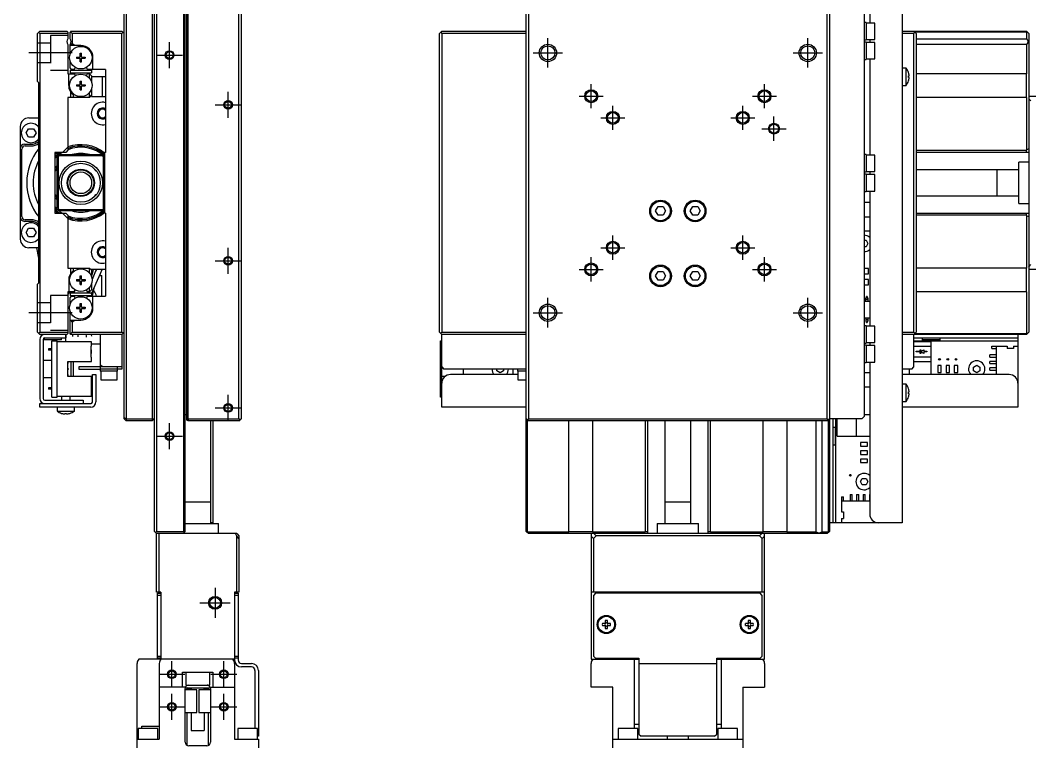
# Model space of a CAD drawing. Extents: x 0 to 803, y -8 to 480.
# Drawn here: x 0 to 233.1, y 202.4 to 370.2 of the extents above; entities that cross this region are included whole.
import ezdxf

# ---------------------------------------------------------------- set-up
doc = ezdxf.new("R2010")
doc.units = 0
doc.header["$LTSCALE"] = 0.5
doc.linetypes.add('CENTER', pattern=[50.8, 31.75, -6.35, 6.35, -6.35])
doc.linetypes.add('DASHED', pattern=[19.05, 12.7, -6.35])
for name, color, linetype in [('MSM_CENTER', 1, 'CENTER'), ('MSM_CONTINUOUS', 7, 'CONTINUOUS'), ('MSM_DASHED', 4, 'DASHED'), ('MSM_NARROW', 5, 'CONTINUOUS')]:
    doc.layers.add(name, color=color, linetype=linetype)

msp = doc.modelspace()

# ---------------------------------------------------------------- linework, layer by layer
at = {"layer": 'MSM_CENTER'}
for p, q in [((121.82, 359.21), (121.82, 366.01)), ((181.82, 359.21), (181.82, 366.01)), ((34.5, 359.11), (34.5, 365.11)), ((12, 362.61), (2, 362.61)), ((31.5, 362.11), (37.5, 362.11)), ((118.42, 362.61), (125.22, 362.61)), ((178.42, 362.61), (185.22, 362.61)), ((131.82, 349.81), (131.82, 355.41)), ((171.82, 349.81), (171.82, 355.41)), ((48, 347.61), (48, 353.61)), ((129.02, 352.61), (134.62, 352.61)), ((169.02, 352.61), (174.62, 352.61)), ((45, 350.61), (51, 350.61)), ((136.82, 344.81), (136.82, 350.41)), ((166.82, 344.81), (166.82, 350.41)), ((134.02, 347.61), (139.62, 347.61)), ((164.02, 347.61), (169.62, 347.61)), ((174.02, 342.31), (174.02, 347.91)), ((171.22, 345.11), (176.82, 345.11)), ((136.82, 314.81), (136.82, 320.41)), ((166.82, 314.81), (166.82, 320.41)), ((48, 311.61), (48, 317.61)), ((134.02, 317.61), (139.62, 317.61)), ((164.02, 317.61), (169.62, 317.61)), ((131.82, 309.81), (131.82, 315.41)), ((171.82, 309.81), (171.82, 315.41)), ((45, 314.61), (51, 314.61)), ((129.02, 312.61), (134.62, 312.61)), ((169.02, 312.61), (174.62, 312.61)), ((121.82, 299.21), (121.82, 306.01)), ((181.82, 299.21), (181.82, 306.01)), ((12, 302.61), (2, 302.61)), ((118.42, 302.61), (125.22, 302.61)), ((178.42, 302.61), (185.22, 302.61)), ((48, 277.61), (48, 283.61)), ((45, 280.61), (51, 280.61)), ((34.5, 271.11), (34.5, 277.11)), ((31.5, 274.11), (37.5, 274.11)), ((45, 239.11), (45, 232.11)), ((41.5, 235.61), (48.5, 235.61)), ((35, 216.11), (35, 222.11)), ((47, 216.11), (47, 222.11)), ((32, 219.11), (38, 219.11)), ((44, 219.11), (50, 219.11)), ((35, 208.61), (35, 214.61)), ((47, 208.61), (47, 214.61)), ((32, 211.61), (38, 211.61)), ((44, 211.61), (50, 211.61))]:
    msp.add_line(p, q, dxfattribs=at)
at = {"layer": 'MSM_CONTINUOUS'}
for p, q in [((24, 278.11), (24, 387.11)), ((24.5, 387.61), (24.5, 277.61)), ((30.5, 387.61), (30.5, 277.61)), ((31, 252.11), (31, 387.11)), ((31.5, 387.11), (31.5, 252.11)), ((37.8, 252.11), (37.8, 387.11)), ((38, 387.61), (38, 252.01)), ((38.5, 278.11), (38.5, 387.11)), ((38.7, 387.11), (38.7, 278.11)), ((50.5, 278.11), (50.5, 387.11)), ((51, 387.11), (51, 278.11)), ((116.82, 252.11), (116.82, 387.11)), ((117.32, 387.11), (117.32, 278.11)), ((186.32, 278.11), (186.32, 387.11)), ((186.82, 387.11), (186.82, 252.11)), ((203.62, 387.11), (203.62, 254.11)), ((194.82, 386.61), (194.82, 278.61)), ((196.12, 385.11), (196.12, 369.51)), ((195.32, 369.61), (194.82, 369.61)), ((195.32, 369.61), (195.32, 365.61)), ((197.32, 369.51), (195.32, 369.51)), ((197.32, 365.71), (197.32, 369.51)), ((4, 367.11), (4.5, 367.61)), ((4, 356.01), (4, 367.11)), ((4.5, 367.11), (4.25, 367.36)), ((4.5, 367.61), (10.8, 367.61)), ((4.5, 367.11), (4.5, 298.11)), ((11, 367.11), (4.5, 367.11)), ((10.8, 367.61), (11, 367.41)), ((11, 367.41), (11, 365.87)), ((11.5, 367.41), (11.6, 367.51)), ((11.5, 365.87), (11.5, 367.41)), ((11.7, 367.61), (11.6, 367.51)), ((11.6, 367.51), (12, 367.11)), ((11.7, 367.61), (23.5, 367.61)), ((12, 367.11), (12, 364.81)), ((23.5, 367.11), (12, 367.11)), ((24, 367.11), (23.5, 367.61)), ((23.5, 367.11), (23.75, 367.36)), ((23.5, 298.11), (23.5, 367.11)), ((96.82, 367.11), (97.32, 367.61)), ((96.82, 298.11), (96.82, 367.11)), ((97.07, 367.36), (97.32, 367.11)), ((97.32, 367.61), (116.82, 367.61)), ((97.32, 367.11), (97.32, 298.11)), ((116.82, 367.11), (97.32, 367.11)), ((203.62, 367.61), (232.32, 367.61)), ((206.32, 367.11), (203.62, 367.11)), ((206.32, 367.61), (206.82, 367.11)), ((206.32, 367.11), (206.57, 367.36)), ((206.32, 298.11), (206.32, 367.11)), ((232.42, 367.41), (206.52, 367.41)), ((206.82, 367.11), (206.82, 298.11)), ((232.47, 367.46), (232.32, 367.61)), ((232.42, 367.41), (232.47, 367.46)), ((232.42, 365.87), (232.42, 367.41)), ((232.47, 367.46), (232.82, 367.11)), ((232.82, 367.11), (232.82, 298.11)), ((11, 364.55), (11, 357.81)), ((11.5, 362.23), (11.5, 364.55)), ((14, 364.31), (11.5, 364.31)), ((12, 364.81), (11.65, 364.31)), ((12.5, 364.31), (12, 364.81)), ((194.82, 365.61), (195.32, 365.61)), ((195.32, 365.11), (194.82, 365.11)), ((195.32, 365.71), (197.32, 365.71)), ((195.32, 365.11), (195.32, 361.11)), ((197.32, 365.01), (195.32, 365.01)), ((196.12, 365.71), (196.12, 365.01)), ((197.32, 361.21), (197.32, 365.01)), ((206.82, 365.87), (232.42, 365.87)), ((232.42, 364.55), (206.82, 364.55)), ((232.42, 357.81), (232.42, 364.55)), ((13, 361.66), (13.8, 361.66)), ((13, 361.66), (13, 361.37)), ((13, 361.37), (13.8, 361.37)), ((13.53, 361.37), (13.53, 361.66)), ((13.86, 362.51), (14.15, 362.51)), ((13.86, 361.72), (13.86, 362.51)), ((14.15, 361.98), (13.86, 361.98)), ((13.86, 360.51), (13.86, 361.31)), ((14.15, 361.72), (14.15, 362.51)), ((14.15, 360.51), (14.15, 361.31)), ((14.21, 361.66), (15, 361.66)), ((14.21, 361.37), (15, 361.37)), ((14.47, 361.37), (14.47, 361.66)), ((15, 361.66), (15, 361.37)), ((16.8, 358.81), (16.8, 361.51)), ((11.5, 359.11), (11.5, 360.8)), ((11.5, 359.11), (11.8, 358.81)), ((12.6, 359.07), (12.45, 358.81)), ((13.86, 361.04), (14.15, 361.04)), ((13.86, 360.51), (14.15, 360.51)), ((15.55, 358.81), (15.4, 359.07)), ((194.82, 361.11), (195.32, 361.11)), ((195.32, 361.21), (197.32, 361.21)), ((196.12, 361.21), (196.12, 339.01)), ((204.52, 359.11), (203.62, 359.11)), ((204.52, 355.11), (204.52, 359.11)), ((11, 357.81), (12.46, 357.81)), ((11.2, 355.11), (11.2, 357.81)), ((11.5, 358.61), (11.5, 358.01)), ((11.5, 358.61), (16.5, 358.61)), ((11.5, 358.01), (16.5, 358.01)), ((12.45, 358.81), (11.8, 358.81)), ((12.46, 357.81), (12.67, 357.44)), ((15.46, 357.67), (15.54, 357.81)), ((16, 357.81), (15.54, 357.81)), ((19.7, 358.81), (15.55, 358.81)), ((16.5, 357.31), (16, 357.81)), ((16, 356.77), (16, 357.81)), ((16.5, 358.61), (16.5, 358.01)), ((16.5, 357.31), (16.5, 355.83)), ((19.7, 357.06), (16.5, 357.06)), ((19, 352.56), (19, 357.06)), ((19.7, 358.81), (19.7, 339.61)), ((205.08, 358.04), (205.08, 358.06)), ((205.08, 357.31), (205.21, 357.31)), ((205.08, 356.91), (205.08, 357.31)), ((205.21, 356.91), (205.08, 356.91)), ((232.42, 357.81), (206.82, 357.81)), ((232.32, 352.31), (232.32, 357.81)), ((4, 356.01), (4.3, 355.71)), ((4.3, 309.51), (4.3, 355.71)), ((13, 355.26), (13.8, 355.26)), ((13, 355.26), (13, 354.97)), ((13, 354.97), (13.8, 354.97)), ((13.53, 354.97), (13.53, 355.26)), ((13.86, 356.11), (14.15, 356.11)), ((13.86, 355.32), (13.86, 356.11)), ((14.15, 355.58), (13.86, 355.58)), ((13.86, 354.11), (13.86, 354.91)), ((13.86, 354.64), (14.15, 354.64)), ((14.15, 355.32), (14.15, 356.11)), ((14.15, 354.11), (14.15, 354.91)), ((14.21, 355.26), (15, 355.26)), ((14.21, 354.97), (15, 354.97)), ((14.47, 354.97), (14.47, 355.26)), ((15, 355.26), (15, 354.97)), ((16.5, 354.4), (16.5, 352.56)), ((203.62, 355.11), (204.52, 355.11)), ((205.08, 356.16), (205.08, 356.18)), ((16, 352.31), (11, 352.31)), ((11, 352.31), (11, 340.11)), ((11.7, 352.31), (11.7, 353.51)), ((12.2, 352.97), (12.2, 352.31)), ((13.86, 354.11), (14.15, 354.11)), ((16, 352.31), (16, 353.45)), ((16, 352.31), (16.5, 352.81)), ((16.5, 352.61), (16.3, 352.61)), ((16.5, 352.56), (19.7, 352.56)), ((232.42, 352.31), (206.82, 352.31)), ((232.42, 340.25), (232.42, 352.31)), ((232.82, 352.61), (261.82, 352.61)), ((233.32, 351.5), (232.82, 352)), ((2, 347.61), (4.3, 347.61)), ((0, 345.61), (0, 319.61)), ((1.35, 344.11), (1.92, 345.11)), ((1.92, 345.11), (3.08, 345.11)), ((3.08, 345.11), (3.65, 344.11)), ((1.92, 343.11), (1.35, 344.11)), ((3.08, 343.11), (1.92, 343.11)), ((3.65, 344.11), (3.08, 343.11)), ((0.38, 324.84), (0.38, 340.38)), ((1, 341.51), (2.5, 341.51)), ((1.13, 341.13), (2.5, 341.13)), ((9.79, 339.61), (11, 340.82)), ((232.82, 340.42), (232.42, 340.25)), ((10.5, 339.61), (8, 339.61)), ((8, 339.61), (8, 325.61)), ((8.5, 338.31), (8.8, 338.61)), ((8.5, 326.91), (8.5, 338.31)), ((9, 338.81), (8.8, 338.61)), ((8.8, 338.61), (8.8, 326.61)), ((9, 338.81), (9.3, 339.11)), ((19, 338.81), (9, 338.81)), ((9.3, 339.11), (18.7, 339.11)), ((11, 340.11), (10.5, 339.61)), ((18.7, 339.11), (19.5, 338.31)), ((19.2, 326.61), (19.2, 338.61)), ((19.5, 339.61), (19.5, 325.61)), ((19.7, 339.61), (19.5, 339.61)), ((195.32, 339.11), (194.82, 339.11)), ((195.32, 339.11), (195.32, 335.11)), ((197.32, 339.01), (195.32, 339.01)), ((197.32, 335.21), (197.32, 339.01)), ((206.82, 340.11), (232.32, 340.11)), ((232.82, 339.61), (206.82, 339.61)), ((232.32, 340.11), (232.42, 340.25)), ((232.32, 339.61), (232.32, 340.11)), ((17.2, 335.59), (17.2, 335.78)), ((230.52, 327.86), (230.52, 337.36)), ((232.82, 337.36), (230.52, 337.36)), ((17.2, 335.59), (17.43, 335.36)), ((17.43, 335.53), (17.43, 335.36)), ((17.43, 335.36), (17.56, 335.36)), ((17.56, 335.36), (17.56, 335.36)), ((194.82, 335.11), (195.32, 335.11)), ((195.32, 334.61), (194.82, 334.61)), ((195.32, 335.21), (197.32, 335.21)), ((195.32, 334.61), (195.32, 330.61)), ((197.32, 334.51), (195.32, 334.51)), ((196.12, 335.21), (196.12, 334.51)), ((197.32, 330.71), (197.32, 334.51)), ((230.52, 335.61), (206.82, 335.61)), ((225.52, 329.61), (225.52, 335.61)), ((11.04, 331.55), (11.04, 331.55)), ((16.97, 331.55), (16.97, 331.55)), ((12.56, 329.81), (12.63, 329.81)), ((12.69, 329.75), (12.63, 329.81)), ((15.38, 329.81), (15.31, 329.75)), ((15.38, 329.81), (15.44, 329.81)), ((17.43, 329.86), (17.2, 329.64)), ((17.2, 329.45), (17.2, 329.64)), ((17.56, 329.86), (17.43, 329.86)), ((17.43, 329.86), (17.43, 329.69)), ((194.82, 330.61), (195.32, 330.61)), ((195.32, 330.71), (197.32, 330.71)), ((196.12, 330.71), (196.12, 299.51)), ((206.82, 329.61), (230.52, 329.61)), ((9.3, 326.11), (8.5, 326.91)), ((9, 326.41), (19, 326.41)), ((19, 326.41), (18.7, 326.11)), ((19, 326.41), (19.2, 326.61)), ((19.5, 326.91), (19.2, 326.61)), ((146.67, 326.11), (147.25, 327.11)), ((147.25, 327.11), (148.4, 327.11)), ((148.4, 327.11), (148.98, 326.11)), ((154.67, 326.11), (155.25, 327.11)), ((155.25, 327.11), (156.4, 327.11)), ((156.4, 327.11), (156.98, 326.11)), ((194.82, 328.11), (196.12, 328.11)), ((230.52, 327.86), (232.82, 327.86)), ((2.5, 324.09), (1.13, 324.09)), ((8, 325.61), (10.5, 325.61)), ((18.7, 326.11), (9.3, 326.11)), ((11, 324.4), (9.79, 325.61)), ((10.5, 325.61), (11, 325.11)), ((11, 325.11), (11, 312.91)), ((19.7, 325.61), (19.5, 325.61)), ((19.7, 325.61), (19.7, 306.41)), ((147.25, 325.11), (146.67, 326.11)), ((148.4, 325.11), (147.25, 325.11)), ((148.98, 326.11), (148.4, 325.11)), ((155.25, 325.11), (154.67, 326.11)), ((156.4, 325.11), (155.25, 325.11)), ((156.98, 326.11), (156.4, 325.11)), ((196.12, 324.71), (194.82, 324.71)), ((206.82, 325.61), (232.82, 325.61)), ((232.32, 325.11), (206.82, 325.11)), ((232.32, 325.11), (232.32, 325.61)), ((232.42, 324.97), (232.32, 325.11)), ((232.42, 312.91), (232.42, 324.97)), ((232.42, 324.97), (232.82, 324.8)), ((2.5, 323.71), (1, 323.71)), ((1.35, 321.11), (1.92, 322.11)), ((1.92, 322.11), (3.08, 322.11)), ((3.08, 322.11), (3.65, 321.11)), ((1.92, 320.11), (1.35, 321.11)), ((3.08, 320.11), (1.92, 320.11)), ((3.65, 321.11), (3.08, 320.11)), ((194.82, 321.51), (196.12, 321.51)), ((194.82, 319.36), (195.26, 319.36)), ((195.26, 319.36), (195.69, 318.61)), ((4.3, 317.61), (2, 317.61)), ((4.3, 315.21), (3.88, 317.61)), ((195.26, 317.86), (194.82, 317.86)), ((195.69, 318.61), (195.26, 317.86)), ((11, 312.91), (16, 312.91)), ((11.7, 311.71), (11.7, 312.91)), ((12.2, 312.91), (12.2, 312.26)), ((16.5, 312.41), (16, 312.91)), ((16, 311.77), (16, 312.91)), ((19.7, 312.61), (16.3, 312.61)), ((16.5, 312.41), (16.5, 310.83)), ((16.83, 312.61), (16.54, 311.27)), ((17.59, 312.61), (17.4, 312.17)), ((18.51, 311.7), (18.89, 312.61)), ((195.82, 312.84), (194.82, 312.84)), ((195.82, 311.59), (195.82, 312.84)), ((232.42, 312.91), (206.82, 312.91)), ((232.32, 307.41), (232.32, 312.91)), ((232.82, 313.22), (233.32, 313.72)), ((261.82, 312.61), (232.82, 312.61)), ((11.2, 310.11), (11.2, 307.41)), ((13, 310.26), (13.8, 310.26)), ((13, 310.26), (13, 309.97)), ((13.53, 309.97), (13.53, 310.26)), ((13.86, 311.11), (14.15, 311.11)), ((13.86, 310.32), (13.86, 311.11)), ((14.15, 310.58), (13.86, 310.58)), ((14.15, 310.32), (14.15, 311.11)), ((14.21, 310.26), (15, 310.26)), ((14.47, 309.97), (14.47, 310.26)), ((15, 310.26), (15, 309.97)), ((16.54, 311.27), (16.5, 311.09)), ((17.4, 312.17), (16.59, 310.27)), ((17.55, 309.45), (18.51, 311.7)), ((18.3, 311.21), (18.81, 311.21)), ((18.81, 306.41), (18.81, 311.21)), ((146.67, 311.11), (147.25, 312.11)), ((147.25, 310.11), (146.67, 311.11)), ((147.25, 312.11), (148.4, 312.11)), ((148.4, 310.11), (147.25, 310.11)), ((148.4, 312.11), (148.98, 311.11)), ((148.98, 311.11), (148.4, 310.11)), ((154.67, 311.11), (155.25, 312.11)), ((155.25, 310.11), (154.67, 311.11)), ((155.25, 312.11), (156.4, 312.11)), ((156.4, 310.11), (155.25, 310.11)), ((156.4, 312.11), (156.98, 311.11)), ((156.98, 311.11), (156.4, 310.11)), ((194.82, 311.59), (195.82, 311.59)), ((195.82, 310.3), (194.82, 310.3)), ((195.82, 309.05), (195.82, 310.3)), ((4.3, 309.51), (4, 309.21)), ((4, 298.11), (4, 309.21)), ((12.46, 307.41), (12.67, 307.79)), ((13, 309.97), (13.8, 309.97)), ((13.86, 309.11), (13.86, 309.91)), ((13.86, 309.64), (14.15, 309.64)), ((13.86, 309.11), (14.15, 309.11)), ((14.15, 309.11), (14.15, 309.91)), ((14.21, 309.97), (15, 309.97)), ((16, 307.41), (16, 308.45)), ((16, 307.41), (16.5, 307.91)), ((16.5, 306.98), (17.55, 309.45)), ((16.5, 309.4), (16.5, 307.91)), ((16.71, 306.41), (17.18, 308.59)), ((194.82, 309.05), (195.82, 309.05)), ((12.46, 307.41), (11, 307.41)), ((11, 307.41), (11, 297.81)), ((11.32, 307.41), (11.5, 306.98)), ((11.5, 307.21), (11.5, 306.61)), ((11.5, 307.21), (16.5, 307.21)), ((11.5, 306.61), (16.5, 306.61)), ((11.8, 306.41), (11.5, 306.11)), ((11.5, 304.43), (11.5, 306.11)), ((11.66, 306.61), (11.76, 306.37)), ((11.8, 306.41), (12.45, 306.41)), ((12.6, 306.15), (12.45, 306.41)), ((15.55, 306.41), (15.4, 306.15)), ((15.46, 307.55), (15.54, 307.41)), ((16, 307.41), (15.54, 307.41)), ((15.55, 306.41), (19.7, 306.41)), ((16.26, 306.41), (16.34, 306.61)), ((16.5, 307.21), (16.5, 306.61)), ((16.8, 303.71), (16.8, 306.41)), ((195.24, 306.01), (195.36, 306.07)), ((195.24, 305.27), (195.24, 306.01)), ((195.24, 305.71), (195.67, 305.71)), ((195.56, 306.32), (195.36, 306.32)), ((195.36, 306.07), (195.36, 306.32)), ((195.56, 306.32), (195.56, 306.07)), ((195.56, 306.07), (195.67, 306.01)), ((195.67, 306.01), (195.67, 305.27)), ((232.42, 307.41), (206.82, 307.41)), ((232.42, 297.81), (232.42, 307.41)), ((11.5, 297.81), (11.5, 303)), ((13, 303.86), (13.8, 303.86)), ((13, 303.86), (13, 303.57)), ((13, 303.57), (13.8, 303.57)), ((13.53, 303.57), (13.53, 303.86)), ((13.86, 304.71), (14.15, 304.71)), ((13.86, 303.92), (13.86, 304.71)), ((14.15, 304.18), (13.86, 304.18)), ((13.86, 302.71), (13.86, 303.51)), ((13.86, 303.24), (14.15, 303.24)), ((14.15, 303.92), (14.15, 304.71)), ((14.15, 302.71), (14.15, 303.51)), ((14.21, 303.86), (15, 303.86)), ((14.21, 303.57), (15, 303.57)), ((14.47, 303.57), (14.47, 303.86)), ((15, 303.86), (15, 303.57)), ((194.82, 305.27), (196.12, 305.27)), ((11.5, 300.91), (14, 300.91)), ((11.65, 300.91), (12, 300.41)), ((12, 300.41), (12.5, 300.91)), ((13.86, 302.71), (14.15, 302.71)), ((196.12, 301.37), (194.82, 301.37)), ((195.24, 301.37), (195.24, 300.64)), ((195.67, 300.93), (195.24, 300.93)), ((195.67, 301.37), (195.67, 300.64)), ((12, 300.41), (12, 298.11)), ((195.32, 299.61), (194.82, 299.61)), ((195.36, 300.57), (195.24, 300.64)), ((195.32, 299.61), (195.32, 295.61)), ((197.32, 299.51), (195.32, 299.51)), ((195.36, 300.32), (195.36, 300.57)), ((195.36, 300.32), (195.56, 300.32)), ((195.67, 300.64), (195.56, 300.57)), ((195.56, 300.57), (195.56, 300.32)), ((197.32, 295.71), (197.32, 299.51)), ((4.5, 297.61), (4, 298.11)), ((4.25, 297.86), (4.5, 298.11)), ((4.5, 298.11), (11, 298.11)), ((10.8, 297.61), (4.5, 297.61)), ((4.5, 296.41), (4.5, 282.81)), ((5.3, 296.41), (5.3, 282.81)), ((5.5, 296.76), (5.5, 296.31)), ((9.5, 296.31), (5.5, 296.31)), ((5.7, 296.81), (10.5, 296.81)), ((7.3, 283.11), (7.3, 296.11)), ((7.3, 296.11), (8.5, 296.11)), ((8.5, 283.11), (8.5, 296.11)), ((9.5, 296.31), (9.5, 296.81)), ((10.5, 297.61), (10.5, 296.81)), ((10.53, 295.86), (10.53, 297.61)), ((11, 297.81), (10.8, 297.61)), ((11.7, 297.61), (11.5, 297.81)), ((12, 298.11), (11.6, 297.71)), ((23.5, 297.61), (11.7, 297.61)), ((12, 298.11), (23.5, 298.11)), ((12.08, 297.41), (12.05, 297.12)), ((12.1, 297.61), (12.08, 297.41)), ((13.35, 297), (13.38, 297.29)), ((13.38, 297.29), (13.4, 297.61)), ((15.14, 297.61), (15.21, 297.24)), ((15.21, 297.24), (15.26, 296.95)), ((16.49, 297.47), (16.46, 297.61)), ((16.54, 297.17), (16.49, 297.47)), ((18.5, 297.61), (18.5, 289.11)), ((23.75, 297.86), (23.5, 298.11)), ((23.5, 297.61), (24, 298.11)), ((23.5, 297.61), (23.5, 289.61)), ((97.32, 297.61), (96.82, 298.11)), ((97.02, 283.11), (97.02, 296.11)), ((97.02, 296.11), (97.32, 296.11)), ((97.32, 298.11), (97.07, 297.86)), ((97.32, 298.11), (116.82, 298.11)), ((97.32, 280.81), (97.32, 297.61)), ((116.82, 297.61), (97.32, 297.61)), ((203.62, 298.11), (206.32, 298.11)), ((232.32, 297.61), (203.62, 297.61)), ((206.57, 297.86), (206.32, 298.11)), ((206.82, 298.11), (206.32, 297.61)), ((206.32, 290.11), (206.32, 297.61)), ((206.32, 296.81), (230.32, 296.81)), ((206.32, 296.11), (230.32, 296.11)), ((206.52, 297.81), (232.42, 297.81)), ((208.32, 296.11), (208.32, 296.81)), ((212.32, 296.31), (208.32, 296.31)), ((212.32, 296.81), (212.32, 296.11)), ((230.32, 297.61), (230.32, 280.81)), ((232.32, 297.61), (232.82, 298.11)), ((232.47, 297.76), (232.42, 297.81)), ((6.5, 294.24), (6.5, 293.99)), ((7.3, 294.24), (6.5, 294.24)), ((7.3, 293.99), (6.5, 293.99)), ((16.5, 295.86), (8.5, 295.86)), ((16.5, 294.86), (16.4, 294.86)), ((16.4, 292.36), (16.4, 294.86)), ((16.4, 294.06), (16.5, 294.06)), ((16.4, 293.69), (16.5, 293.69)), ((16.5, 294.86), (16.5, 295.86)), ((18.5, 295.36), (16.5, 295.36)), ((16.5, 293.16), (16.5, 294.06)), ((194.82, 295.61), (195.32, 295.61)), ((195.32, 295.11), (194.82, 295.11)), ((195.32, 295.71), (197.32, 295.71)), ((195.32, 295.11), (195.32, 291.11)), ((197.32, 295.01), (195.32, 295.01)), ((196.12, 295.71), (196.12, 295.01)), ((197.32, 291.21), (197.32, 295.01)), ((210.32, 295.86), (206.32, 295.86)), ((206.32, 294.86), (210.32, 294.86)), ((206.82, 293.54), (206.82, 293.69)), ((206.82, 293.69), (207.77, 293.69)), ((207.77, 294.06), (207.92, 294.06)), ((207.77, 293.69), (207.77, 294.06)), ((207.92, 294.06), (207.92, 293.67)), ((207.92, 293.67), (208.6, 294.06)), ((208.6, 294.06), (208.6, 293.69)), ((208.6, 293.69), (209.3, 293.69)), ((209.3, 293.69), (209.3, 293.54)), ((210.32, 288.31), (210.32, 295.86)), ((224.32, 294.36), (224.32, 294.86)), ((224.32, 294.86), (227.82, 294.86)), ((224.32, 294.36), (225.32, 294.36)), ((225.32, 294.86), (225.32, 288.31)), ((227.82, 294.86), (227.82, 294.36)), ((229.32, 294.36), (227.82, 294.36)), ((229.32, 294.86), (229.32, 294.36)), ((229.32, 294.86), (230.32, 294.86)), ((7.3, 291.61), (5.3, 291.61)), ((11, 291.36), (16.5, 291.36)), ((11, 287.86), (11, 291.36)), ((11.7, 291.36), (11.7, 287.86)), ((12.2, 291.36), (12.2, 287.86)), ((16.4, 293.54), (16.5, 293.54)), ((16.4, 293.16), (16.5, 293.16)), ((16.5, 292.36), (16.4, 292.36)), ((16.5, 291.36), (16.5, 292.36)), ((210.32, 292.36), (206.32, 292.36)), ((206.32, 291.36), (210.32, 291.36)), ((207.77, 293.54), (206.82, 293.54)), ((207.77, 293.16), (207.77, 293.54)), ((207.92, 293.16), (207.77, 293.16)), ((207.92, 293.55), (207.92, 293.16)), ((208.6, 293.16), (207.92, 293.55)), ((209.3, 293.54), (208.6, 293.54)), ((208.6, 293.54), (208.6, 293.16)), ((223.82, 292.36), (223.82, 292.86)), ((225.32, 292.86), (223.82, 292.86)), ((223.82, 292.36), (225.32, 292.36)), ((223.82, 290.86), (223.82, 291.36)), ((225.32, 291.36), (223.82, 291.36)), ((23.5, 290.11), (13.5, 290.11)), ((13.5, 290.11), (13.5, 289.61)), ((13.5, 289.61), (18.5, 289.61)), ((19, 290.11), (18.5, 290.61)), ((22.5, 289.61), (18.5, 289.61)), ((22.5, 289.11), (18.5, 289.11)), ((18.6, 289.11), (18.6, 287.11)), ((22.4, 287.11), (22.4, 289.11)), ((22.5, 289.11), (22.5, 290.11)), ((23.5, 289.61), (22.5, 289.61)), ((97.32, 290.11), (97.82, 289.61)), ((116.82, 289.61), (97.82, 289.61)), ((102.32, 288.31), (102.32, 289.61)), ((110.07, 289.18), (110.07, 289.61)), ((110.82, 288.75), (110.07, 289.18)), ((111.57, 289.18), (110.82, 288.75)), ((111.57, 289.61), (111.57, 289.18)), ((113.72, 289.61), (113.72, 288.31)), ((114.82, 289.61), (114.82, 289.11)), ((116.82, 289.11), (114.82, 289.11)), ((114.92, 289.11), (114.92, 287.11)), ((194.82, 291.11), (195.32, 291.11)), ((195.32, 291.21), (197.32, 291.21)), ((196.12, 291.21), (196.12, 256.11)), ((205.82, 289.61), (203.62, 289.61)), ((205.32, 288.31), (205.32, 289.61)), ((205.82, 289.61), (206.32, 290.11)), ((211.83, 290.41), (211.83, 288.81)), ((212.63, 290.41), (211.83, 290.41)), ((212.63, 288.81), (212.63, 290.41)), ((214.53, 290.41), (213.73, 290.41)), ((213.73, 290.41), (213.73, 288.81)), ((214.53, 288.81), (214.53, 290.41)), ((215.64, 290.41), (215.64, 288.81)), ((216.44, 290.41), (215.64, 290.41)), ((216.44, 288.81), (216.44, 290.41)), ((220.07, 290.04), (220.82, 290.48)), ((220.07, 289.18), (220.07, 290.04)), ((220.82, 288.75), (220.07, 289.18)), ((220.82, 290.48), (221.57, 290.04)), ((221.57, 289.18), (220.82, 288.75)), ((221.57, 290.04), (221.57, 289.18)), ((223.82, 290.86), (225.32, 290.86)), ((223.82, 289.36), (223.82, 289.86)), ((225.32, 289.86), (223.82, 289.86)), ((223.82, 289.36), (225.32, 289.36)), ((5.3, 287.61), (7.3, 287.61)), ((16.5, 287.86), (11, 287.86)), ((16.5, 283.36), (16.5, 287.86)), ((16.7, 282.11), (16.7, 288.31)), ((16.7, 288.31), (17.5, 288.31)), ((17.5, 288.31), (17.5, 282.01)), ((18.6, 287.11), (22.4, 287.11)), ((98.06, 287.86), (97.32, 287.86)), ((114.92, 288.31), (99.32, 288.31)), ((114.92, 287.11), (116.82, 287.11)), ((196.12, 288.71), (194.82, 288.71)), ((228.32, 288.31), (203.62, 288.31)), ((211.83, 288.81), (212.63, 288.81)), ((213.73, 288.81), (214.53, 288.81)), ((215.64, 288.81), (216.44, 288.81)), ((223.82, 288.31), (223.82, 288.36)), ((225.32, 288.36), (223.82, 288.36)), ((6.5, 285.24), (6.5, 284.99)), ((7.3, 285.24), (6.5, 285.24)), ((7.3, 284.99), (6.5, 284.99)), ((194.82, 285.51), (196.12, 285.51)), ((204.52, 286.11), (203.62, 286.11)), ((204.52, 282.11), (204.52, 286.11)), ((205.08, 285.04), (205.08, 285.06)), ((5.7, 282.41), (14.5, 282.41)), ((7.3, 283.11), (8.5, 283.11)), ((8.5, 283.36), (16.5, 283.36)), ((9.5, 283.36), (9.5, 282.41)), ((11.5, 282.41), (11.5, 283.36)), ((14.5, 282.41), (14.5, 281.61)), ((97.32, 283.11), (97.02, 283.11)), ((203.62, 282.11), (204.52, 282.11)), ((205.08, 284.31), (205.21, 284.31)), ((205.08, 283.91), (205.08, 284.31)), ((205.21, 283.91), (205.08, 283.91)), ((205.08, 283.16), (205.08, 283.18)), ((4.5, 280.81), (4.5, 281.61)), ((4.5, 281.61), (16.2, 281.61)), ((16.3, 280.81), (4.5, 280.81)), ((8.5, 280.81), (8.5, 279.91)), ((8.5, 279.91), (12.5, 279.91)), ((12.5, 279.91), (12.5, 280.81)), ((116.82, 280.81), (97.32, 280.81)), ((230.32, 280.81), (203.62, 280.81)), ((9.55, 279.36), (9.57, 279.36)), ((10.3, 279.36), (10.7, 279.36)), ((10.3, 279.22), (10.3, 279.36)), ((10.7, 279.36), (10.7, 279.22)), ((11.43, 279.36), (11.45, 279.36)), ((24.5, 278.11), (24, 278.32)), ((24.5, 277.61), (24, 278.11)), ((24.5, 278.11), (31, 278.11)), ((30.5, 277.61), (24.5, 277.61)), ((31, 278.11), (30.5, 277.61)), ((38.1, 252.11), (38.1, 279.01)), ((38.5, 279.01), (38.1, 279.01)), ((38.4, 278.71), (38.4, 278.01)), ((38.5, 278.11), (39, 277.61)), ((38.7, 278.11), (38.6, 278.01)), ((38.7, 278.11), (50.5, 278.11)), ((38.9, 277.71), (38.7, 277.71)), ((50.5, 277.61), (39, 277.61)), ((44, 253.91), (44, 277.61)), ((44.5, 277.61), (44.5, 254.11)), ((50.75, 277.86), (50.5, 278.11)), ((50.5, 277.61), (51, 278.11)), ((117.32, 277.61), (116.82, 278.11)), ((117.02, 277.91), (117.02, 252.01)), ((117.07, 277.86), (117.32, 278.11)), ((117.32, 278.11), (186.32, 278.11)), ((186.32, 277.61), (117.32, 277.61)), ((126.62, 252.01), (126.62, 277.61)), ((132.12, 277.61), (132.12, 252.01)), ((144.32, 252.11), (144.32, 277.61)), ((144.82, 277.61), (144.82, 251.61)), ((148.82, 277.61), (148.82, 253.91)), ((154.82, 253.91), (154.82, 277.61)), ((158.82, 251.61), (158.82, 277.61)), ((159.32, 277.61), (159.32, 252.11)), ((171.52, 252.01), (171.52, 277.61)), ((177.02, 277.61), (177.02, 252.01)), ((183.76, 252.01), (183.76, 277.61)), ((185.09, 277.61), (185.09, 252.01)), ((186.32, 278.11), (186.57, 277.86)), ((186.82, 278.11), (186.32, 277.61)), ((186.62, 252.01), (186.62, 277.91)), ((194.32, 278.11), (186.82, 278.11)), ((187.62, 278.11), (187.62, 254.11)), ((188.32, 254.11), (188.32, 278.11)), ((188.57, 274.11), (188.57, 278.11)), ((193.07, 274.11), (193.07, 278.11)), ((194.32, 278.11), (194.82, 278.61)), ((194.82, 279.11), (196.12, 279.11)), ((188.32, 276.11), (187.62, 276.11)), ((188.12, 276.11), (188.12, 272.11)), ((188.57, 274.11), (196.12, 274.11)), ((187.62, 272.11), (188.32, 272.11)), ((194.02, 272.61), (194.02, 271.81)), ((195.62, 272.61), (194.02, 272.61)), ((194.02, 271.81), (195.62, 271.81)), ((194.02, 270.7), (194.02, 269.9)), ((195.62, 270.7), (194.02, 270.7)), ((195.62, 271.81), (195.62, 272.61)), ((195.62, 269.9), (195.62, 270.7)), ((194.02, 269.9), (195.62, 269.9)), ((194.02, 268.8), (194.02, 268)), ((195.62, 268.8), (194.02, 268.8)), ((195.62, 268), (195.62, 268.8)), ((194.02, 268), (195.62, 268)), ((193.96, 263.61), (194.39, 264.36)), ((194.39, 262.86), (193.96, 263.61)), ((194.39, 264.36), (195.26, 264.36)), ((195.26, 264.36), (195.69, 263.61)), ((195.69, 263.61), (195.26, 262.86)), ((195.26, 262.86), (194.39, 262.86)), ((38.1, 258.91), (44, 258.91)), ((148.82, 258.91), (154.82, 258.91)), ((189.57, 260.11), (189.57, 256.61)), ((189.57, 260.11), (190.07, 260.11)), ((196.12, 259.11), (189.57, 259.11)), ((190.07, 259.11), (190.07, 260.11)), ((191.57, 260.61), (192.07, 260.61)), ((191.57, 260.61), (191.57, 259.11)), ((192.07, 259.11), (192.07, 260.61)), ((193.07, 260.61), (193.57, 260.61)), ((193.07, 260.61), (193.07, 259.11)), ((193.57, 259.11), (193.57, 260.61)), ((194.57, 260.61), (195.07, 260.61)), ((194.57, 260.61), (194.57, 259.11)), ((195.07, 259.11), (195.07, 260.61)), ((196.07, 260.61), (196.12, 260.61)), ((196.07, 260.61), (196.07, 259.11)), ((189.57, 256.61), (190.07, 256.61)), ((190.07, 256.61), (190.07, 255.11)), ((44.5, 254.11), (44, 254.11)), ((203.62, 254.11), (186.82, 254.11)), ((189.57, 255.11), (189.57, 254.11)), ((189.57, 255.11), (190.07, 255.11)), ((31, 252.11), (31.5, 251.61)), ((31.25, 251.86), (31.5, 252.11)), ((31.5, 252.11), (37.8, 252.11)), ((37.6, 251.61), (38.1, 252.11)), ((37.8, 252.11), (37.95, 251.96)), ((38.1, 253.91), (45.75, 253.91)), ((45.75, 251.61), (45.75, 253.91)), ((116.82, 252.11), (116.97, 251.96)), ((116.97, 251.96), (117.02, 252.01)), ((117.32, 251.61), (116.97, 251.96)), ((117.02, 252.01), (126.62, 252.01)), ((126.62, 252.11), (132.12, 252.11)), ((132.12, 252.01), (144.18, 252.01)), ((144.18, 252.01), (144.02, 251.61)), ((144.18, 252.01), (144.32, 252.11)), ((144.32, 252.11), (144.82, 252.11)), ((147.07, 253.91), (156.57, 253.91)), ((147.07, 253.91), (147.07, 251.61)), ((156.57, 251.61), (156.57, 253.91)), ((158.82, 252.11), (159.32, 252.11)), ((159.32, 252.11), (159.47, 252.01)), ((159.63, 251.61), (159.47, 252.01)), ((159.47, 252.01), (171.52, 252.01)), ((171.52, 252.11), (177.02, 252.11)), ((177.02, 252.01), (183.76, 252.01)), ((185.09, 252.01), (186.62, 252.01)), ((186.67, 251.96), (186.32, 251.61)), ((186.62, 252.01), (186.67, 251.96)), ((186.67, 251.96), (186.82, 252.11)), ((31.5, 238.11), (31.5, 251.61)), ((50, 251.61), (31.5, 251.61)), ((32, 251.61), (32, 238.11)), ((50, 251), (49.69, 251.61)), ((50, 251.61), (50.5, 251.11)), ((50, 238.11), (50, 251)), ((50.5, 250.5), (50, 251)), ((50.5, 251.11), (50.5, 238.11)), ((186.32, 251.61), (117.32, 251.61)), ((131.82, 251.61), (131.82, 222.61)), ((132.32, 250.5), (131.82, 251)), ((132.94, 251.11), (132.32, 250.5)), ((132.32, 250.5), (132.32, 238.11)), ((132.44, 251.61), (132.94, 251.11)), ((170.71, 251.11), (132.94, 251.11)), ((170.71, 251.11), (171.21, 251.61)), ((171.32, 250.5), (170.71, 251.11)), ((171.82, 251), (171.32, 250.5)), ((171.32, 238.11), (171.32, 250.5)), ((171.82, 222.61), (171.82, 251.61)), ((32.5, 238.11), (31.5, 238.11)), ((31.7, 237.81), (32.5, 237.81)), ((31.7, 222.81), (31.7, 237.81)), ((32.5, 238.11), (32.5, 222.61)), ((50.5, 238.11), (49.5, 238.11)), ((49.5, 238.11), (49.5, 222.41)), ((49.5, 237.81), (50.3, 237.81)), ((50.3, 237.81), (50.3, 222.41)), ((171.82, 238.11), (131.82, 238.11)), ((132.82, 237.81), (132.32, 237.31)), ((170.82, 237.81), (132.82, 237.81)), ((141.82, 238.11), (141.82, 237.81)), ((143.57, 237.81), (143.57, 238.11)), ((147.02, 238.11), (146.82, 237.91)), ((156.82, 237.91), (146.82, 237.91)), ((146.82, 237.91), (146.82, 237.81)), ((156.82, 237.91), (156.62, 238.11)), ((156.82, 237.81), (156.82, 237.91)), ((160.07, 238.11), (160.07, 237.81)), ((161.82, 237.81), (161.82, 238.11)), ((171.32, 237.31), (170.82, 237.81)), ((32.5, 237.31), (31.7, 237.31)), ((50.3, 237.31), (49.5, 237.31)), ((132.32, 237.31), (132.32, 223.31)), ((171.32, 223.31), (171.32, 237.31)), ((135.08, 230.85), (134.41, 230.85)), ((135.08, 231.53), (135.08, 230.85)), ((135.56, 230.85), (135.56, 231.53)), ((136.24, 230.85), (135.56, 230.85)), ((168.08, 230.85), (167.41, 230.85)), ((168.08, 231.53), (168.08, 230.85)), ((168.56, 230.85), (168.56, 231.53)), ((169.24, 230.85), (168.56, 230.85)), ((134.41, 230.37), (135.08, 230.37)), ((135.08, 230.37), (135.08, 229.69)), ((135.56, 229.69), (135.56, 230.37)), ((135.56, 230.37), (136.24, 230.37)), ((167.41, 230.37), (168.08, 230.37)), ((168.08, 230.37), (168.08, 229.69)), ((168.56, 230.37), (169.24, 230.37)), ((168.56, 229.69), (168.56, 230.37)), ((27, 202.11), (27, 221.61)), ((32.48, 222.61), (27.38, 222.61)), ((31.7, 223.31), (32.5, 223.31)), ((32.5, 222.81), (31.7, 222.81)), ((32.1, 221.61), (32.1, 204.11)), ((49.5, 222.61), (32.5, 222.61)), ((49.5, 223.31), (50.3, 223.31)), ((50.3, 222.81), (49.5, 222.81)), ((49.5, 221.61), (49.5, 204.11)), ((51.1, 221.61), (53.4, 221.61)), ((131.82, 222.61), (142.82, 222.61)), ((131.82, 216.11), (131.82, 221.61)), ((132.32, 223.31), (132.82, 222.81)), ((132.82, 222.81), (142.82, 222.81)), ((141.82, 206.61), (141.82, 222.81)), ((142.82, 222.81), (142.82, 205.31)), ((142.82, 221.61), (160.82, 221.61)), ((160.82, 205.31), (160.82, 222.81)), ((160.82, 222.81), (170.82, 222.81)), ((160.82, 222.61), (171.82, 222.61)), ((161.82, 222.81), (161.82, 206.61)), ((170.82, 222.81), (171.32, 223.31)), ((171.82, 221.61), (171.82, 216.11)), ((37.5, 216.11), (37.5, 219.61)), ((37.5, 219.61), (44.5, 219.61)), ((38.25, 219.61), (38.25, 216.61)), ((43.75, 216.61), (43.75, 219.61)), ((44.5, 219.61), (44.5, 216.11)), ((53.4, 220.81), (51.1, 220.81)), ((54.2, 220.01), (54.2, 206.61)), ((55, 220.01), (55, 204.81)), ((38.13, 216.11), (32.1, 216.11)), ((38.1, 203.41), (38.1, 215.81)), ((40.75, 215.51), (38.1, 215.51)), ((38.12, 216.01), (43.88, 216.01)), ((38.13, 216.02), (38.16, 216.11)), ((38.13, 216.11), (38.13, 216.02)), ((38.25, 216.61), (43.75, 216.61)), ((38.7, 216.01), (38.5, 215.81)), ((39.5, 215.81), (38.5, 215.81)), ((38.5, 215.81), (38.5, 215.51)), ((39.5, 215.81), (39.87, 216.01)), ((39.5, 215.81), (39.5, 215.51)), ((40.75, 210.31), (40.75, 215.51)), ((41.25, 215.51), (41.25, 210.31)), ((43.9, 215.51), (41.25, 215.51)), ((42.13, 216.01), (42.5, 215.81)), ((43.5, 215.81), (42.5, 215.81)), ((42.5, 215.81), (42.5, 215.51)), ((43.5, 215.81), (43.3, 216.01)), ((43.5, 215.51), (43.5, 215.81)), ((43.85, 216.1), (43.87, 216.02)), ((43.87, 216.11), (43.87, 216.02)), ((43.87, 216.11), (49.5, 216.11)), ((43.9, 215.81), (43.9, 203.41)), ((136.82, 216.11), (131.82, 216.11)), ((136.82, 202.11), (136.82, 216.11)), ((166.82, 216.11), (166.82, 202.11)), ((166.82, 216.11), (171.82, 216.11)), ((38.1, 210.31), (40.75, 210.31)), ((38.5, 210.31), (38.5, 202.72)), ((39.5, 210.31), (39.5, 206.11)), ((41.25, 210.31), (43.9, 210.31)), ((42.5, 210.31), (42.5, 206.11)), ((43.5, 202.72), (43.5, 210.31)), ((141.82, 207.61), (142.82, 207.61)), ((160.82, 207.61), (161.82, 207.61)), ((31.75, 206.61), (27.25, 206.61)), ((27.25, 206.61), (27.25, 204.11)), ((28.05, 207.11), (32.1, 207.11)), ((28.05, 206.61), (28.05, 207.11)), ((31.75, 204.11), (31.75, 206.61)), ((39.5, 206.11), (42.5, 206.11)), ((54.75, 206.61), (50.25, 206.61)), ((50.25, 206.61), (50.25, 204.11)), ((54.75, 204.11), (54.75, 206.61)), ((54.75, 205.31), (55, 205.31)), ((142.57, 206.61), (138.07, 206.61)), ((138.07, 206.61), (138.07, 204.11)), ((142.57, 204.11), (142.57, 206.61)), ((142.82, 205.31), (143.32, 204.81)), ((160.32, 204.81), (160.82, 205.31)), ((165.57, 206.61), (161.07, 206.61)), ((161.07, 206.61), (161.07, 204.11)), ((165.57, 204.11), (165.57, 206.61)), ((27, 204.11), (32.1, 204.11)), ((49.5, 204.11), (55, 204.11)), ((55, 204.81), (54.75, 204.81)), ((55, 204.11), (55, 202.11)), ((136.82, 204.11), (166.82, 204.11)), ((160.32, 204.81), (143.32, 204.81)), ((149.32, 204.81), (149.32, 204.11)), ((154.32, 204.11), (154.32, 204.81)), ((43.1, 202.61), (38.9, 202.61))]:
    msp.add_line(p, q, dxfattribs=at)
for centre, radius in [((14, 361.51), 2.6), ((121.82, 362.61), 1.62), ((181.82, 362.61), 1.62), ((34.5, 362.11), 0.783), ((14, 355.11), 2.6), ((131.82, 352.61), 1.23), ((171.82, 352.61), 1.23), ((48, 350.61), 0.783), ((136.82, 347.61), 1.23), ((166.82, 347.61), 1.23), ((174.02, 345.11), 1.01), ((14, 332.61), 5), ((14, 332.61), 4.5), ((14, 332.61), 3.15), ((14, 332.61), 3), ((147.82, 326.11), 2.5), ((147.82, 326.11), 2.25), ((155.82, 326.11), 2.5), ((155.82, 326.11), 2.25), ((136.82, 317.61), 1.23), ((166.82, 317.61), 1.23), ((48, 314.61), 0.783), ((14, 310.11), 2.6), ((131.82, 312.61), 1.23), ((147.82, 311.11), 2.5), ((147.82, 311.11), 2.25), ((155.82, 311.11), 2.5), ((155.82, 311.11), 2.25), ((171.82, 312.61), 1.23), ((14, 303.71), 2.6), ((121.82, 302.61), 1.62), ((181.82, 302.61), 1.62), ((212.23, 291.83), 0.2), ((214.13, 291.83), 0.2), ((216.04, 291.83), 0.2), ((48, 280.61), 0.783), ((34.5, 274.11), 0.783), ((191.65, 265.07), 0.2), ((45, 235.61), 1.23), ((135.32, 230.61), 2.1), ((135.32, 230.61), 1.9), ((168.32, 230.61), 2.1), ((168.32, 230.61), 1.9), ((35, 219.11), 0.783), ((47, 219.11), 0.783), ((35, 211.61), 0.783), ((47, 211.61), 0.783)]:
    msp.add_circle(centre, radius, dxfattribs=at)
for centre, radius, start, end in [((11.75, 365.21), 1, 138.5904, 221.4096), ((10.75, 365.21), 1, 318.5904, 41.4096), ((14, 361.51), 2.8, 0, 90), ((231.67, 365.21), 1, 318.5904, 41.4096), ((13.8, 361.72), 0.06, 270, 0), ((13.8, 361.31), 0.06, 0, 90), ((14.21, 361.72), 0.06, 180, 270), ((14.21, 361.31), 0.06, 90, 180), ((14, 358.31), 1.59, 143.8028, 169.1069), ((14.12, 358.2), 1.75, 142.994, 150), ((14, 358.31), 1.59, 10.8931, 36.1972), ((13.89, 358.2), 1.75, 30, 37.006), ((202.02, 357.11), 3.2, 17.27, 38.6822), ((14, 358.31), 1.59, 190.8931, 216.1972), ((14.12, 358.43), 1.75, 214.5052, 217.006), ((14, 358.31), 1.59, 323.8028, 349.1069), ((13.89, 358.43), 1.75, 322.994, 334.5052), ((202.02, 357.11), 3.19, 3.5904, 16.9053), ((202.02, 357.11), 3.19, 343.0947, 356.4096), ((14, 355.11), 2.8, 180, 229.9948), ((13.8, 355.32), 0.06, 270, 0), ((13.8, 354.91), 0.06, 0, 90), ((14.21, 355.32), 0.06, 180, 270), ((14.21, 354.91), 0.06, 90, 180), ((202.02, 357.11), 3.2, 321.3178, 342.73), ((19, 348.61), 2.6, 74.3815, 285.6185), ((19, 348.61), 1.01, 45.9346, 314.0654), ((2, 345.61), 2, 90, 180), ((2.5, 344.11), 2.25, 36.8699, 323.1301), ((1, 340.51), 1, 90, 180), ((1.11, 340.4), 0.727, 88.5539, 181.4461), ((14, 332.61), 12.5, 140.8958, 219.1042), ((2.5, 344.11), 2.6, 270, 313.8131), ((2.5, 344.11), 2.98, 270, 307.1302), ((14, 332.61), 8.8, 51.3178, 109.9323), ((14, 332.61), 8.5, 49.6798, 110.6673), ((14, 332.61), 8.2, 47.8764, 111.4601), ((14, 332.61), 8.8, 127.3018, 132.9859), ((14, 332.61), 8.5, 124.5603, 134.9009), ((14, 332.61), 8.2, 121.3881, 137.0297), ((14, 332.61), 6.8, 72.9174, 107.0826), ((14, 332.61), 11, 151.8625, 208.1375), ((14, 332.61), 6.8, 143.9811, 151.9275), ((14, 332.61), 6.5, 147.7958, 157.3801), ((14, 332.61), 6.5, 202.6199, 212.2042), ((14, 332.61), 6.8, 208.0725, 216.0189), ((14, 332.61), 8.2, 222.9703, 238.6119), ((14, 332.61), 8.5, 225.0991, 235.4397), ((14, 332.61), 8.2, 248.5399, 312.1236), ((1, 324.71), 1, 180, 270), ((1.11, 324.82), 0.728, 178.5868, 271.4132), ((2.5, 321.11), 2.98, 52.8698, 90), ((14, 332.61), 8.8, 227.0141, 232.6982), ((14, 332.61), 8.5, 249.3327, 310.3202), ((14, 332.61), 8.8, 250.0677, 308.6822), ((14, 332.61), 6.8, 252.9174, 287.0826), ((2.5, 321.11), 2.25, 36.8699, 323.1301), ((2.5, 321.11), 2.6, 46.1869, 90), ((2, 319.61), 2, 180, 270), ((194.82, 318.61), 1.9, 46.8264, 90), ((19, 316.61), 2.6, 74.3815, 285.6185), ((19, 316.61), 1.01, 45.9346, 314.0654), ((194.82, 318.61), 1.9, 270, 313.1736), ((14, 310.11), 2.8, 130.0052, 180), ((13.8, 310.32), 0.06, 270, 0), ((14.21, 310.32), 0.06, 180, 270), ((14, 306.91), 1.59, 143.8028, 169.1069), ((14.12, 306.8), 1.75, 142.994, 145.4948), ((13.8, 309.91), 0.06, 0, 90), ((14.21, 309.91), 0.06, 90, 180), ((14, 306.91), 1.59, 10.8931, 36.1972), ((13.89, 306.8), 1.75, 25.4948, 37.006), ((14.27, 305.46), 3.5, 15.7493, 39.1138), ((14.27, 305.46), 3.5, 146.1416, 158.9895), ((14, 306.91), 1.59, 190.8931, 216.1972), ((14.12, 307.03), 1.75, 210, 217.006), ((14, 306.91), 1.59, 323.8028, 349.1069), ((13.89, 307.03), 1.75, 322.994, 330), ((14.27, 305.46), 3.5, 201.0105, 215.4165), ((13.8, 303.92), 0.06, 270, 0), ((13.8, 303.51), 0.06, 0, 90), ((14, 303.71), 2.8, 270, 0), ((14.21, 303.92), 0.06, 180, 270), ((14.21, 303.51), 0.06, 90, 180), ((5.7, 296.41), 1.2, 90, 180), ((5.7, 296.41), 0.4, 90, 180), ((220.82, 289.61), 1.9, 316.8264, 223.1735), ((10.9, 291.11), 0.25, 293.5782, 66.4218), ((10.9, 289.61), 0.25, 293.5782, 66.4218), ((110.82, 289.61), 1.9, 180, 223.1736), ((110.82, 289.61), 1.9, 316.8264, 0), ((10.9, 288.11), 0.25, 293.5782, 66.4218), ((99.32, 286.31), 2, 90, 180), ((228.32, 286.31), 2, 0, 90), ((202.02, 284.11), 3.2, 17.27, 38.6822), ((202.02, 284.11), 3.19, 3.5904, 16.9053), ((5.7, 282.81), 1.2, 180, 270), ((5.7, 282.81), 0.4, 180, 270), ((16.2, 282.11), 0.5, 270, 0), ((202.02, 284.11), 3.2, 321.3178, 342.73), ((202.02, 284.11), 3.19, 343.0947, 356.4096), ((10.5, 282.41), 3.2, 231.3178, 252.73), ((10.5, 282.41), 3.2, 287.27, 308.6822), ((16.3, 282.01), 1.2, 270, 0), ((10.5, 282.41), 3.19, 253.0947, 266.4096), ((10.5, 282.41), 3.19, 273.5903, 286.9053), ((38.7, 278.71), 0.3, 131.8103, 180), ((38.7, 278.01), 0.3, 180, 270), ((194.82, 263.61), 1.9, 46.8264, 313.1736), ((198.12, 256.11), 2, 180, 270), ((184.42, 252.76), 1, 228.5877, 311.4123), ((135.32, 230.61), 0.95, 165.3667, 194.6333), ((135.32, 230.61), 0.365, 138.8496, 221.1504), ((135.32, 230.61), 0.95, 75.3667, 104.6333), ((135.32, 230.61), 0.365, 48.8496, 131.1504), ((135.32, 230.61), 0.365, 318.8496, 41.1504), ((135.32, 230.61), 0.95, 345.3667, 14.6333), ((168.32, 230.61), 0.95, 165.3667, 194.6333), ((168.32, 230.61), 0.365, 138.8496, 221.1504), ((168.32, 230.61), 0.95, 75.3667, 104.6333), ((168.32, 230.61), 0.365, 48.8496, 131.1504), ((168.32, 230.61), 0.365, 318.8496, 41.1504), ((168.32, 230.61), 0.95, 345.3667, 14.6333), ((135.32, 230.61), 0.365, 228.8496, 311.1504), ((135.32, 230.61), 0.95, 255.3667, 284.6333), ((168.32, 230.61), 0.365, 228.8496, 311.1504), ((168.32, 230.61), 0.95, 255.3667, 284.6333), ((28.5, 221.61), 1.5, 138.1897, 180), ((33.6, 221.61), 1.5, 138.1897, 180), ((48, 221.61), 1.5, 0, 41.8103), ((51.1, 222.41), 1.6, 180, 270), ((51.1, 222.41), 0.8, 180, 270), ((53.4, 220.01), 1.6, 0, 90), ((133.32, 221.61), 1.5, 138.1897, 180), ((170.32, 221.61), 1.5, 0, 41.8103), ((53.4, 220.01), 0.8, 0, 90), ((38.9, 215.81), 0.8, 164.8734, 180), ((38.91, 215.8), 0.812, 95.1998, 158.1557), ((43.1, 215.81), 0.804, 21.1513, 87.8968), ((43.1, 215.81), 0.8, 0, 15.1266), ((38.9, 203.41), 0.8, 180, 270), ((43.1, 203.41), 0.8, 270, 0)]:
    msp.add_arc(centre, radius, start, end, dxfattribs=at)
at = {"layer": 'MSM_DASHED'}
for p, q in [((7, 366.61), (7, 358.61)), ((11, 366.61), (7, 366.61)), ((7, 364.86), (4, 364.86)), ((4, 360.36), (7, 360.36)), ((7, 358.61), (11, 358.61)), ((7, 306.61), (7, 298.61)), ((11, 306.61), (7, 306.61)), ((7, 304.86), (4, 304.86)), ((4, 300.36), (7, 300.36)), ((7, 298.61), (11, 298.61))]:
    msp.add_line(p, q, dxfattribs=at)
at = {"layer": 'MSM_NARROW'}
msp.add_line((17.56, 335.36), (17.56, 335.36), dxfattribs=at)
for centre, radius in [((121.82, 362.61), 2), ((181.82, 362.61), 2), ((34.5, 362.11), 1), ((131.82, 352.61), 1.5), ((171.82, 352.61), 1.5), ((48, 350.61), 1), ((136.82, 347.61), 1.5), ((166.82, 347.61), 1.5), ((174.02, 345.11), 1.25), ((14, 332.61), 2.5), ((136.82, 317.61), 1.5), ((166.82, 317.61), 1.5), ((48, 314.61), 1), ((131.82, 312.61), 1.5), ((171.82, 312.61), 1.5), ((121.82, 302.61), 2), ((181.82, 302.61), 2), ((48, 280.61), 1), ((34.5, 274.11), 1), ((45, 235.61), 1.5), ((35, 219.11), 1), ((47, 219.11), 1), ((35, 211.61), 1), ((47, 211.61), 1)]:
    msp.add_circle(centre, radius, dxfattribs=at)
for centre in [(19, 348.61), (19, 316.61)]:
    msp.add_arc(centre, 1.25, 55.9442, 304.0558, dxfattribs=at)

doc.saveas('drawing.dxf')
